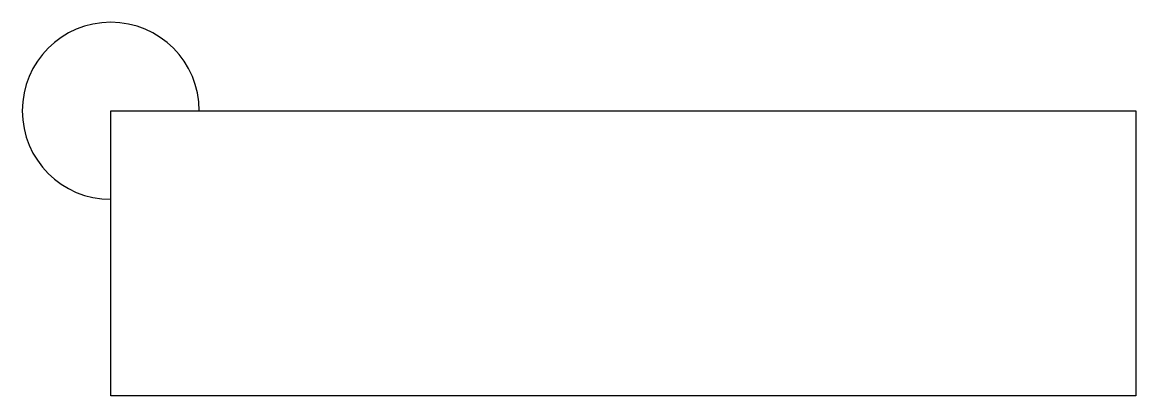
# Model space of a CAD drawing. Header units: inches. Extents: x 11 to 50.7, y 6.7 to 20.
import ezdxf

# ---------------------------------------------------------------- set-up
doc = ezdxf.new("R2010")
doc.units = ezdxf.units.IN
doc.header["$MEASUREMENT"] = 0

msp = doc.modelspace()

# ---------------------------------------------------------------- linework, layer by layer
msp.add_lwpolyline([(14.2, 16.806), (50.734, 16.806), (50.734, 6.652), (14.2, 6.652)], close=True)
msp.add_arc((14.2, 16.806), 3.155, 0, 270)

doc.saveas('drawing.dxf')
